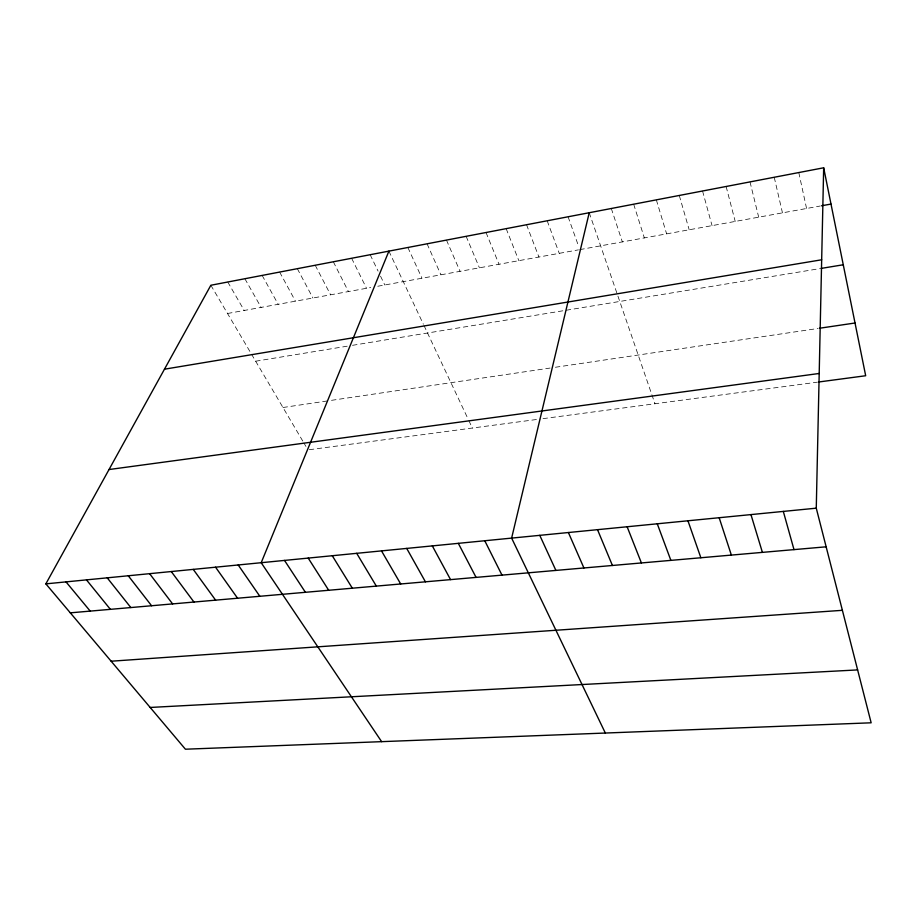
<?xml version="1.0" encoding="UTF-8"?>
<svg xmlns="http://www.w3.org/2000/svg" width="917" height="917" viewBox="0 0 917 917"><rect width="100%" height="100%" fill="white"/><g stroke="black" fill="none" stroke-linecap="round" stroke-linejoin="round"><path stroke-width="0.69" stroke-dasharray="4.58 3.44" d="M227.519 313.499L370.732 287.525M377.77 286.253L578.432 249.86M579.808 249.619L820.142 206.027M255.66 361.206L347.211 346.19M352.529 345.319L819.615 268.658M282.975 407.503L328.79 400.74M331.518 400.328L550.028 368.061M555.404 367.258L817.987 328.481M309.281 449.72L540.262 419.012M543.024 418.645L817.448 382.16M210.853 285.256L250.845 353.045M251.533 354.214L303.218 441.822M303.894 442.968L305.934 446.43M227.76 282.012L244.22 310.473M244.862 278.734L261.116 307.401M262.147 275.421L278.195 304.306M279.639 272.074L295.457 301.177M297.326 268.681L312.926 298.014M315.219 265.254L330.59 294.804M333.318 261.781L348.449 291.572M351.624 258.273L366.525 288.293M370.159 254.72L378.079 271.111M380.521 276.155L384.796 284.981M388.9 251.132L423.367 324.228M423.963 325.478L468.266 419.413M468.851 420.651L472.335 428.044M407.859 247.487L421.98 278.229M427.058 243.807L440.905 274.802M446.476 240.094L460.047 271.329M466.134 236.322L479.419 267.821M486.021 232.505L499.02 264.268M506.161 228.654L518.85 260.669M526.541 224.745L538.921 257.024M547.185 220.791L559.244 253.344M568.082 216.779L578.868 246.982M589.23 212.721L654.967 403.755M611.307 208.491L622.345 241.905M633.67 204.204L644.342 237.916M656.331 199.86L666.625 233.869M679.279 195.47L689.183 229.777M702.548 191.011L712.051 225.628M726.126 186.483L735.216 221.433M750.014 181.91L758.691 217.18M774.235 177.268L782.465 212.859M798.787 172.556L806.57 208.491"/><path stroke-width="1.38" d="M816.268 508.178L823.672 167.788L210.853 285.256L45.85 583.865L185.417 749.212L871.15 722.802L816.268 508.178L45.85 583.865M589.23 212.721L511.629 538.107L605.335 733.038M388.9 251.132L261.196 562.717L381.632 741.658M821.506 205.786L830.997 204.067M164.475 369.196L821.666 259.786M821.002 268.429L843.262 264.772M819.397 328.263L855.022 323.002M109.031 469.538L819.202 373.471M818.801 381.976L865.682 375.741L823.672 167.788M70.311 612.843L826.148 546.807M111.14 661.214L842.391 610.321M150.17 707.454L857.624 669.914M66.013 581.894L90.21 611.112M86.473 579.876L110.384 609.346M107.22 577.836L130.833 607.558M128.265 575.773L151.58 605.747M149.609 573.675L172.614 603.913M171.273 571.543L193.957 602.045M193.258 569.388L215.61 600.154M215.564 567.199L237.572 598.228M238.202 564.975L259.843 596.291M284.522 560.425L305.407 592.302M308.215 558.098L328.699 590.273M332.263 555.725L352.334 588.21M356.702 553.329L376.325 586.112M381.506 550.888L400.695 583.98M406.712 548.412L425.431 581.825M432.32 545.902L450.556 579.624M458.328 543.345L476.072 577.401M484.761 540.743L501.989 575.131M539.769 535.345L555.897 570.42M568.391 532.525L583.923 567.978M597.517 529.671L612.418 565.48M627.136 526.759L641.407 562.946M657.271 523.802L670.877 560.379M687.945 520.787L700.863 557.754M719.169 517.715L731.365 555.094M750.954 514.597L762.405 552.378M783.313 511.411L793.996 549.615"/></g></svg>
